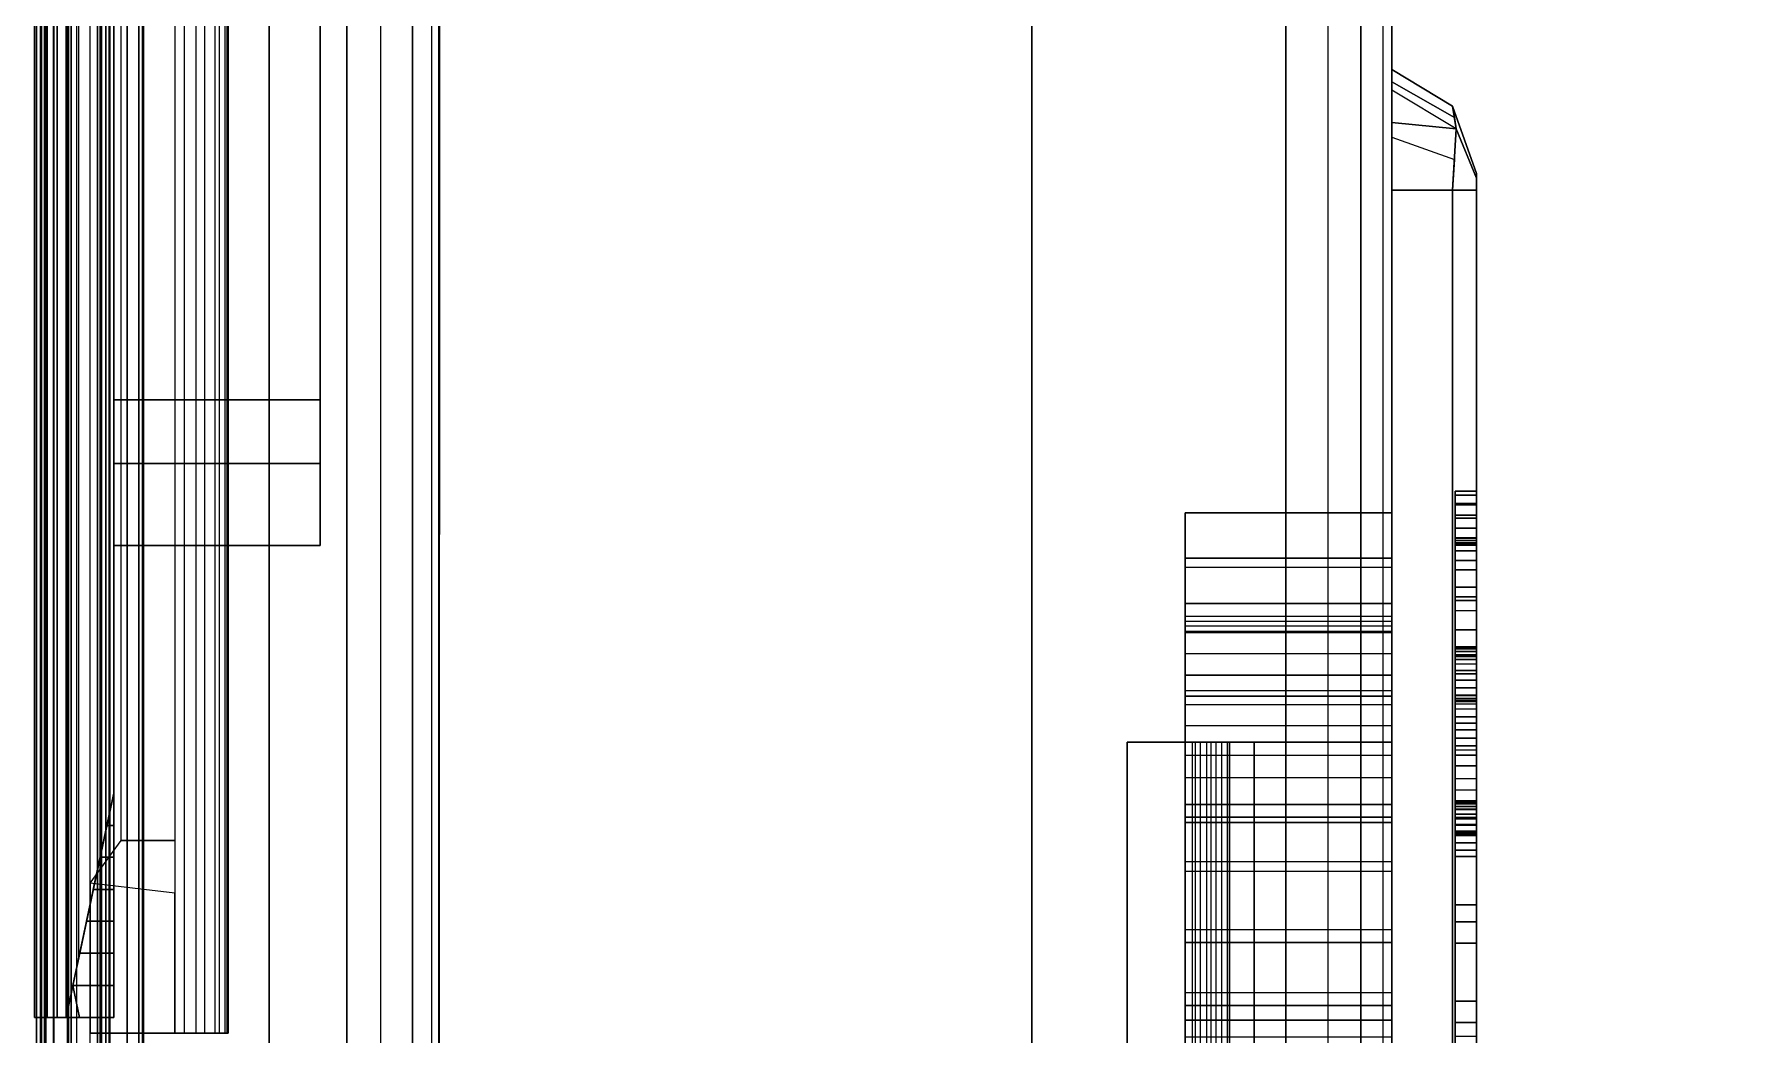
# Model space of a CAD drawing. Header units: inches. Extents: x -1 to 233, y 0 to 394.
# Drawn here: x -0.02 to 16.21, y 27.49 to 36.93 of the extents above; entities that cross this region are included whole.
import ezdxf

# ---------------------------------------------------------------- set-up
doc = ezdxf.new("R2010")
doc.units = ezdxf.units.IN
doc.header["$MEASUREMENT"] = 0
doc.layers.add('2', color=7, linetype='CONTINUOUS')

msp = doc.modelspace()

# ---------------------------------------------------------------- linework, layer by layer
at = {"layer": '2'}
for p, q in [((0, 0, 0.505), (0, 390, 0.505)), ((0, 16.2, 89.5), (0, 390, 89.5)), ((0, 16.2, 84.5), (0, 390, 84.5)), ((0, 16.2, 82.4), (0, 390, 82.4)), ((0, 0, 17.212), (0, 390, 17.212)), ((0, 0, 14.788), (0, 390, 14.788)), ((0.037, 0, 0.315), (0.037, 390, 0.315)), ((0.048, 0, 15.124), (0.048, 390, 15.124)), ((0.074, 16.2, 84.144), (0.074, 390, 84.144)), ((0.082, 16.2, 89.897), (0.082, 390, 89.897)), ((0.087, 16.2, 82.807), (0.087, 390, 82.807)), ((0.16, 0, 16.614), (0.16, 390, 16.614)), ((0.161, 0, 15.388), (0.161, 390, 15.388)), ((0.163, 0, 0.133), (0.163, 390, 0.133)), ((0.293, 16.2, 90.207), (0.293, 390, 90.207)), ((0.293, 16.2, 83.107), (0.293, 390, 83.107)), ((0.3, 16.2, 83.829), (0.3, 390, 83.829)), ((0.326, 0, 0.033), (0.326, 390, 0.033)), ((0.381, 0, 15.664), (0.381, 390, 15.664)), ((0.505, 0), (0.505, 390)), ((0.576, 16.2, 90.406), (0.576, 390, 90.406)), ((0.6, 0, 16.173), (0.6, 390, 16.173)), ((0.601, 16.2, 83.317), (0.601, 390, 83.317)), ((0.616, 16.2, 83.646), (0.616, 390, 83.646)), ((0.655, 0, 16.126), (0.655, 390, 16.126)), ((0.655, 0, 15.874), (0.655, 390, 15.874)), ((0.687, 0, 0.034), (0.687, 390, 0.034)), ((0.689, 0, 16.065), (0.689, 390, 16.065)), ((0.694, 0, 15.951), (0.694, 390, 15.951)), ((0.856, 0, 0.142), (0.856, 390, 0.142)), ((0.966, 0, 0.299), (0.966, 390, 0.299)), ((1, 16.2, 90.5), (1, 390, 90.5)), ((1, 16.2, 83.606), (1, 390, 83.606)), ((1, 16.2, 83.4), (1, 390, 83.4)), ((1.01, 0, 3.6), (1.01, 390, 3.6)), ((1.01, 0, 0.505), (1.01, 390, 0.505)), ((2.198, 0, 3.6), (2.198, 390, 3.6)), ((2.932, 0, 6.909), (2.932, 385.5, 6.909)), ((3.252, 0, 7.008), (3.252, 385.5, 7.008)), ((3.552, 0, 7.241), (3.552, 385.5, 7.241)), ((3.734, 0, 7.544), (3.734, 385.5, 7.544)), ((3.8, 0, 7.9), (3.8, 385.5, 7.9)), ((3.8, 0, 19.6), (3.8, 385.5, 19.6)), ((11.8, 0, 90.5), (11.8, 373.8, 90.5)), ((12.199, 0, 90.417), (12.199, 373.8, 90.417)), ((12.507, 0, 90.207), (12.507, 373.8, 90.207)), ((12.719, 0, 89.895), (12.719, 373.8, 89.895)), ((12.8, 0, 89.5), (12.8, 373.8, 89.5)), ((12.8, 35.46, 36.358), (12.8, 35.963, 35.075)), ((12.8, 35.963, 35.075), (12.8, 35.46, 34.958)), ((11.269, 30.25, 35.259), (10.918, 30.25, 35.259))]:
    msp.add_line(p, q, dxfattribs=at)
at = {"layer": '2', "extrusion": (-1e-16, -1, -2e-16)}
for p, q in [((12.8, 36.483, 80.321), (12.8, 36.6, 79.818)), ((12.8, 35.2, 79.818), (12.8, 36.483, 80.321))]:
    msp.add_line(p, q, dxfattribs=at)
at = {"layer": '2'}
for points in [[(0.037, 0, 0.315), (0, 0, 0.505), (0, 390, 0.505), (0.037, 390, 0.315)], [(0, 0, 0.505), (0, 0, 14.788), (0, 390, 14.788), (0, 390, 0.505)], [(0.048, 0, 15.124), (0, 0, 14.788), (0, 390, 14.788), (0.048, 390, 15.124)], [(0.16, 390, 16.614), (0, 390, 17.212), (0, 0, 17.212), (0.16, 0, 16.614)], [(0, 0, 17.212), (0, 0, 82.4), (0, 390, 82.4), (0, 390, 17.212)], [(0, 390, 82.4), (0.087, 390, 82.807), (0.087, 0, 82.807), (0, 0, 82.4)], [(0.074, 390, 84.144), (0, 390, 84.5), (0, 0, 84.5), (0.074, 0, 84.144)], [(0, 0, 84.5), (0, 0, 89.5), (0, 390, 89.5), (0, 390, 84.5)], [(0, 390, 89.5), (0.082, 390, 89.897), (0.082, 0, 89.897), (0, 0, 89.5)], [(0.163, 390, 0.133), (0.037, 390, 0.315), (0.037, 0, 0.315), (0.163, 0, 0.133)], [(0.048, 390, 15.124), (0.161, 390, 15.388), (0.161, 0, 15.388), (0.048, 0, 15.124)], [(0.3, 0, 83.829), (0.074, 0, 84.144), (0.074, 390, 84.144), (0.3, 390, 83.829)], [(0.082, 0, 89.897), (0.293, 0, 90.207), (0.293, 390, 90.207), (0.082, 390, 89.897)], [(0.087, 0, 82.807), (0.293, 0, 83.107), (0.293, 390, 83.107), (0.087, 390, 82.807)], [(0.6, 0, 16.173), (0.16, 0, 16.614), (0.16, 390, 16.614), (0.6, 390, 16.173)], [(0.161, 0, 15.388), (0.381, 0, 15.664), (0.381, 390, 15.664), (0.161, 390, 15.388)], [(0.163, 0, 0.133), (0.326, 0, 0.033), (0.326, 390, 0.033), (0.163, 390, 0.133)], [(0.293, 390, 83.107), (0.601, 390, 83.317), (0.601, 0, 83.317), (0.293, 0, 83.107)], [(0.293, 390, 90.207), (0.576, 390, 90.406), (0.576, 0, 90.406), (0.293, 0, 90.207)], [(0.616, 390, 83.646), (0.3, 390, 83.829), (0.3, 16.2, 83.829), (0.616, 16.2, 83.646)], [(0.505, 390), (0.326, 390, 0.033), (0.326, 0, 0.033), (0.505, 0)], [(0.381, 390, 15.664), (0.655, 390, 15.874), (0.655, 0, 15.874), (0.381, 0, 15.664)], [(0.687, 0, 0.034), (0.505, 0), (0.505, 390), (0.687, 390, 0.034)], [(0.576, 0, 90.406), (1, 0, 90.5), (1, 390, 90.5), (0.576, 390, 90.406)], [(0.655, 390, 16.126), (0.6, 390, 16.173), (0.6, 0, 16.173), (0.655, 0, 16.126)], [(0.601, 0, 83.317), (1, 0, 83.4), (1, 390, 83.4), (0.601, 390, 83.317)], [(1, 0, 83.606), (0.616, 0, 83.646), (0.616, 390, 83.646), (1, 390, 83.606)], [(0.655, 0, 15.874), (0.694, 0, 15.951), (0.694, 390, 15.951), (0.655, 390, 15.874)], [(0.689, 0, 16.065), (0.655, 0, 16.126), (0.655, 390, 16.126), (0.689, 390, 16.065)], [(0.856, 390, 0.142), (0.687, 390, 0.034), (0.687, 0, 0.034), (0.856, 0, 0.142)], [(0.694, 390, 15.951), (0.689, 390, 16.065), (0.689, 0, 16.065), (0.694, 0, 15.951)], [(0.856, 0, 0.142), (0.966, 0, 0.299), (0.966, 390, 0.299), (0.856, 390, 0.142)], [(0.966, 0, 0.299), (1.01, 0, 0.505), (1.01, 390, 0.505), (0.966, 390, 0.299)], [(1, 390, 83.606), (1, 390, 83.4), (1, 0, 83.4), (1, 0, 83.606)], [(1.01, 390, 3.6), (1.01, 390, 0.505), (1.01, 0, 0.505), (1.01, 0, 3.6)], [(1.01, 0, 3.6), (2.198, 0, 3.6), (2.198, 390, 3.6), (1.01, 390, 3.6)], [(2.198, 0, 3.6), (2.932, 0, 6.909), (2.932, 385.5, 6.909), (2.198, 385.5, 3.6)], [(2.932, 0, 6.909), (3.252, 0, 7.008), (3.252, 385.5, 7.008), (2.932, 385.5, 6.909)], [(3.252, 385.5, 7.008), (3.552, 385.5, 7.241), (3.552, 0, 7.241), (3.252, 0, 7.008)], [(3.552, 0, 7.241), (3.734, 0, 7.544), (3.734, 385.5, 7.544), (3.552, 385.5, 7.241)], [(3.734, 385.5, 7.544), (3.8, 385.5, 7.9), (3.8, 0, 7.9), (3.734, 0, 7.544)], [(3.8, 385.5, 19.6), (3.8, 385.5, 7.9), (3.8, 0, 7.9), (3.8, 0, 19.6)], [(3.8, 0.9, 18.8), (46.1, 0.9, 18.8), (46.1, 377.4, 18.8), (3.8, 377.4, 18.8)], [(46.9, 0.9, 19.6), (9.4, 0.9, 19.6), (9.4, 373.8, 19.6), (46.9, 377.4, 19.6)], [(1, 373.8, 90.5), (11.8, 373.8, 90.5), (11.8, 0, 90.5), (1, 0, 90.5)], [(9.4, 0, 19.6), (3.8, 0, 19.6), (3.9, 373.8, 19.6), (9.4, 373.8, 19.6)], [(12.8, 373.8, 28), (9.4, 373.8, 28), (9.4, 0, 28), (12.8, 0, 28)], [(9.4, 0, 28), (9.4, 0, 19.6), (9.4, 373.8, 19.6), (9.4, 373.8, 28)], [(11.8, 0, 90.5), (12.199, 0, 90.417), (12.199, 373.8, 90.417), (11.8, 373.8, 90.5)], [(12.199, 373.8, 90.417), (12.507, 373.8, 90.207), (12.507, 0, 90.207), (12.199, 0, 90.417)], [(12.507, 0, 90.207), (12.719, 0, 89.895), (12.719, 373.8, 89.895), (12.507, 373.8, 90.207)], [(12.719, 373.8, 89.895), (12.8, 373.8, 89.5), (12.8, 0, 89.5), (12.719, 0, 89.895)], [(12.8, 0, 89.5), (12.8, 352.528, 89.5), (12.8, 352.528, 28), (12.8, 0, 28)], [(1.81, 27.5, 2), (1.01, 27.5, 2), (1.01, 77.5, 2), (1.81, 77.5, 2)], [(1.397, 77.5, 0.008), (1.305, 77.5), (1.305, 27.5), (1.397, 27.5, 0.008)], [(1.505, 27.5, 0.041), (1.397, 27.5, 0.008), (1.397, 77.5, 0.008), (1.505, 77.5, 0.041)], [(1.59, 77.5, 0.088), (1.505, 77.5, 0.041), (1.505, 27.5, 0.041), (1.59, 27.5, 0.088)], [(1.685, 27.5, 0.173), (1.59, 27.5, 0.088), (1.59, 77.5, 0.088), (1.685, 77.5, 0.173)], [(1.729, 77.5, 0.231), (1.685, 77.5, 0.173), (1.685, 27.5, 0.173), (1.729, 27.5, 0.231)], [(1.777, 27.5, 0.326), (1.729, 27.5, 0.231), (1.729, 77.5, 0.231), (1.777, 77.5, 0.326)], [(1.8, 77.5, 0.404), (1.777, 77.5, 0.326), (1.777, 27.5, 0.326), (1.8, 27.5, 0.404)], [(1.81, 27.5, 0.505), (1.8, 27.5, 0.404), (1.8, 77.5, 0.404), (1.81, 77.5, 0.505)], [(1.81, 77.5, 2), (1.81, 77.5, 0.505), (1.81, 27.5, 0.505), (1.81, 27.5, 2)], [(0.196, 77.35, 15.741), (-0.021, 77.35, 15.193), (-0.021, 27.65, 15.193), (0.196, 27.65, 15.741)], [(-0.021, 77.35, 15.193), (-0.021, 77.35, 0.448), (-0.021, 27.65, 0.448), (-0.021, 27.65, 15.193)], [(0.099, 77.35, 0.122), (-0.021, 77.35, 0.448), (-0.021, 27.65, 0.448), (0.099, 27.65, 0.122)], [(0.099, 27.65, 0.122), (0.279, 27.65, -0.014), (0.279, 77.35, -0.014), (0.099, 77.35, 0.122)], [(0.196, 27.65, 15.741), (0.729, 27.65, 15.992), (0.729, 77.35, 15.992), (0.196, 77.35, 15.741)], [(0.279, 77.35, -0.014), (0.397, 76.798, -0.038), (0.396, 28.202, -0.049), (0.279, 27.65, -0.014)], [(0.729, 77.35, 15.992), (0.729, 77.35, 15.743), (0.729, 27.65, 15.743), (0.729, 27.65, 15.992)], [(0.729, 75.233, 15.743), (0.729, 77.35, 15.743), (0.729, 77.35, 15.992), (0.729, 27.65, 15.992)], [(0.396, 28.202, -0.049), (0.729, 29.767, -0.108), (0.729, 75.233, -0.108), (0.397, 76.798, -0.038)], [(0.8, 75.681), (1.305, 75.681), (1.305, 29.319), (0.8, 29.319)], [(0.729, 29.767, -0.108), (0.729, 75.233, -0.108), (0.729, 75.233, 15.743), (0.729, 29.767, 15.743)], [(0.729, 27.65, 15.992), (0.729, 27.65, 15.743), (0.729, 29.767, 15.743), (0.729, 75.233, 15.743)], [(0.729, 75.233, 15.743), (0.729, 75.233, -0.108), (0.729, 29.767, -0.108), (0.729, 29.767, 15.743)], [(0.729, 32.88, 10.998), (2.679, 32.88, 10.998), (2.679, 42.28, 10.998), (0.729, 42.28, 10.998)], [(0.729, 32.88, 3.798), (2.679, 32.88, 3.798), (2.679, 42.28, 3.798), (0.729, 42.28, 3.798)], [(2.679, 32.88, 10.998), (2.679, 42.28, 10.998), (2.679, 41.68, 9.238), (2.679, 33.48, 9.238)], [(2.679, 41.68, 5.559), (2.679, 42.28, 3.798), (2.679, 32.88, 3.798), (2.679, 33.48, 5.559)], [(2.679, 33.48, 9.238), (0.729, 33.48, 9.238), (0.729, 41.68, 9.238), (2.679, 41.68, 9.238)], [(2.679, 41.68, 5.559), (0.729, 41.68, 5.559), (0.729, 33.48, 5.559), (2.679, 33.48, 5.559)], [(12.8, 35.46, 36.358), (12.8, 36.6, 36.358), (12.8, 36.6, 36.098)], [(12.8, 35.46, 36.358), (12.8, 36.6, 36.098), (12.8, 36.404, 35.459)], [(12.8, 36.6, 36.358), (12.8, 36.6, 76.803), (12.8, 16.6, 76.803), (12.8, 16.6, 36.358)], [(12.8, 36.483, 80.321), (12.8, 36.483, 80.321), (12.8, 36.6, 79.818), (12.8, 35.2, 79.818)], [(12.8, 36.6, 76.803), (12.8, 36.6, 79.818), (12.8, 35.2, 79.818), (12.8, 32.43, 76.803)], [(13.375, 36.253, 36.098), (12.8, 36.6, 36.098), (12.8, 36.6, 79.818), (13.375, 36.253, 79.818)], [(13.409, 36.041, 35.517), (12.8, 36.404, 35.459), (12.8, 36.6, 36.098), (13.375, 36.253, 36.098)], [(13.392, 36.147, 80.108), (12.8, 36.483, 80.321), (12.8, 36.6, 79.818), (13.375, 36.253, 79.818)], [(12.8, 36.483, 80.321), (12.8, 36.483, 80.321), (12.8, 36.099, 80.762), (12.8, 35.2, 79.818)], [(13.409, 36.041, 80.398), (12.8, 36.099, 80.762), (12.8, 36.483, 80.321), (13.392, 36.147, 80.108)], [(12.8, 35.46, 36.358), (12.8, 36.404, 35.459), (12.8, 35.963, 35.075)], [(13.409, 36.041, 35.517), (12.8, 36.404, 35.459), (12.8, 35.963, 35.075), (13.392, 35.75, 35.411)], [(13.6, 35.573, 79.931), (13.409, 36.041, 80.398), (13.375, 36.253, 79.818), (13.6, 35.62, 79.818)], [(13.6, 35.62, 36.098), (13.375, 36.253, 36.098), (13.409, 36.041, 35.517), (13.6, 35.573, 35.984)], [(13.6, 35.62, 79.818), (13.375, 36.253, 79.818), (13.375, 36.253, 36.098), (13.6, 35.62, 36.098)], [(12.8, 36.099, 80.762), (12.8, 36.099, 80.762), (12.8, 35.46, 80.958), (12.8, 35.2, 79.818)], [(13.375, 35.46, 80.61), (12.8, 35.46, 80.958), (12.8, 36.099, 80.762), (13.409, 36.041, 80.398)], [(13.375, 35.46, 80.61), (13.6, 35.46, 79.978), (13.6, 35.573, 79.931), (13.409, 36.041, 80.398)], [(13.409, 36.041, 35.517), (13.6, 35.573, 35.984), (13.6, 35.46, 35.938), (13.375, 35.46, 35.305)], [(12.8, 35.46, 36.358), (12.8, 35.46, 34.958), (12.8, 35.963, 35.075)], [(13.392, 35.75, 35.411), (13.375, 35.46, 35.305), (12.8, 35.46, 34.958), (12.8, 35.963, 35.075)], [(13.6, 35.46, 79.978), (13.6, 35.573, 79.931), (13.6, 35.62, 79.818), (13.6, 32.503, 78.136)], [(13.6, 32.503, 78.136), (13.6, 35.62, 78.136), (13.6, 35.62, 79.818)], [(13.6, 32.503, 78.136), (13.6, 32.391, 78.096), (13.6, 35.62, 78.136)], [(13.6, 32.124, 77.256), (13.6, 32.391, 78.096), (13.6, 35.62, 78.136)], [(13.6, 32.124, 77.256), (13.6, 32.154, 77.066), (13.6, 32.122, 76.888), (13.6, 35.62, 78.136)], [(13.6, 32.122, 76.888), (13.6, 31.62, 75.456), (13.6, 35.62, 75.456), (13.6, 35.62, 78.136)], [(13.6, 35.62, 75.456), (13.6, 26.778, 75.456), (13.6, 26.237, 75.386), (13.6, 35.62, 75.386)], [(13.6, 23.059, 75.384), (13.6, 35.62, 75.386), (13.6, 17.58, 74.702)], [(13.6, 17.58, 74.702), (13.6, 35.62, 75.386), (13.6, 35.62, 36.098), (13.6, 17.58, 36.098)], [(13.6, 17.58, 36.098), (13.6, 17.627, 35.984), (13.6, 17.74, 35.938), (13.6, 35.62, 36.098)], [(13.6, 35.62, 36.098), (13.6, 35.573, 35.984), (13.6, 35.46, 35.938), (13.6, 17.74, 35.938)], [(12.8, 35.46, 34.958), (12.8, 35.46, 36.358), (12.8, 17.74, 36.358), (12.8, 17.74, 34.958)], [(12.8, 35.46, 80.958), (12.8, 35.46, 80.958), (12.8, 35.2, 80.958), (12.8, 35.2, 79.818)], [(12.8, 17.74, 80.958), (13.375, 17.74, 80.61), (13.375, 35.46, 80.61), (12.8, 35.46, 80.958)], [(12.8, 35.46, 34.958), (13.375, 35.46, 35.305), (13.375, 17.74, 35.305), (12.8, 17.74, 34.958)], [(13.375, 35.46, 80.61), (13.6, 35.46, 79.978), (13.6, 17.74, 79.978), (13.375, 17.74, 80.61)], [(13.375, 17.74, 35.305), (13.6, 17.74, 35.938), (13.6, 35.46, 35.938), (13.375, 35.46, 35.305)], [(13.6, 32.581, 78.477), (13.6, 32.581, 79.978), (13.6, 35.46, 79.978), (13.6, 32.618, 78.346)], [(13.6, 32.618, 78.346), (13.6, 32.585, 78.223), (13.6, 32.503, 78.136), (13.6, 35.46, 79.978)], [(12.8, 35.2, 80.958), (12.8, 32.43, 80.958), (12.8, 32.43, 76.803), (12.8, 35.2, 79.818)], [(2.679, 33.48, 9.238), (0.729, 33.48, 9.238), (0.729, 33.48, 5.559), (2.679, 33.48, 5.559)], [(2.679, 32.88, 10.998), (2.679, 33.48, 9.238), (2.679, 33.48, 5.559), (2.679, 32.88, 3.798)], [(2.679, 32.88, 10.998), (0.729, 32.88, 10.998), (0.729, 32.88, 8.698), (2.679, 32.88, 8.698)], [(0.729, 32.88, 8.698), (0.729, 32.105, 8.698), (2.679, 32.105, 8.698), (2.679, 32.88, 8.698)], [(2.679, 32.105, 6.098), (2.679, 32.88, 6.098), (0.729, 32.88, 6.098), (0.729, 32.105, 6.098)], [(0.729, 32.88, 6.098), (2.679, 32.88, 6.098), (2.679, 32.88, 3.798), (0.729, 32.88, 3.798)], [(2.679, 32.88, 8.698), (2.679, 32.105, 8.698), (2.679, 32.105, 6.098), (2.679, 32.88, 6.098)], [(13.4, 32.582, 78.481), (13.4, 32.618, 78.346), (13.4, 32.585, 78.223)], [(13.6, 32.618, 78.346), (13.4, 32.618, 78.346), (13.4, 32.585, 78.223), (13.6, 32.585, 78.223)], [(13.4, 32.581, 78.477), (13.4, 32.618, 78.346), (13.6, 32.618, 78.346), (13.6, 32.581, 78.477)], [(13.4, 32.493, 78.568), (13.4, 32.582, 78.481), (13.4, 32.585, 78.223), (13.4, 32.503, 78.136)], [(13.4, 32.585, 78.223), (13.6, 32.585, 78.223), (13.6, 32.503, 78.136), (13.4, 32.503, 78.136)], [(13.6, 32.491, 78.568), (13.4, 32.491, 78.568), (13.4, 32.581, 78.477), (13.6, 32.581, 78.477)], [(13.4, 32.364, 78.603), (13.4, 32.493, 78.568), (13.4, 32.503, 78.136), (13.4, 32.391, 78.096)], [(13.4, 32.503, 78.136), (13.6, 32.503, 78.136), (13.6, 32.391, 78.096), (13.4, 32.391, 78.096)], [(13.6, 32.364, 78.603), (13.4, 32.364, 78.603), (13.4, 32.491, 78.568), (13.6, 32.491, 78.568)], [(13.6, 32.491, 78.568), (13.6, 32.581, 78.477), (13.6, 32.581, 79.978), (13.6, 31.964, 79.978)], [(13.6, 32.265, 78.583), (13.6, 32.364, 78.603), (13.6, 32.491, 78.568), (13.6, 31.964, 79.978)], [(10.85, 32.413, 76.803), (12.8, 32.413, 76.803), (12.8, 32.413, 77.558), (10.85, 32.413, 77.558)], [(12.8, 32.413, 77.558), (12.8, 31.986, 77.558), (10.85, 31.986, 77.558), (10.85, 32.413, 77.558)], [(12.8, 31.901, 76.916), (12.8, 32.413, 76.803), (10.85, 32.413, 76.803), (10.85, 31.901, 76.916)], [(10.85, 31.986, 77.558), (10.85, 31.901, 76.916), (10.85, 32.413, 76.803), (10.85, 32.413, 77.558)], [(12.8, 20.77, 80.958), (12.8, 32.43, 80.958), (12.8, 32.43, 76.803), (12.8, 20.77, 76.803)], [(13.4, 32.271, 78.112), (13.4, 32.391, 78.096), (13.4, 32.364, 78.603), (13.4, 32.265, 78.583)], [(13.4, 32.391, 78.096), (13.6, 32.391, 78.096), (13.6, 32.271, 78.112), (13.4, 32.271, 78.112)], [(13.4, 32.265, 78.583), (13.4, 32.364, 78.603), (13.6, 32.364, 78.603), (13.6, 32.265, 78.583)], [(13.6, 32.175, 78.179), (13.6, 32.271, 78.112), (13.6, 32.391, 78.096), (13.6, 32.124, 77.256)], [(13.4, 32.265, 78.583), (13.4, 32.181, 78.525), (13.4, 32.175, 78.179), (13.4, 32.271, 78.112)], [(13.4, 32.271, 78.112), (13.6, 32.271, 78.112), (13.6, 32.175, 78.179), (13.4, 32.175, 78.179)], [(13.4, 32.181, 78.525), (13.6, 32.181, 78.525), (13.6, 32.265, 78.583), (13.4, 32.265, 78.583)], [(13.4, 32.181, 78.525), (13.4, 32.126, 78.437), (13.4, 32.131, 78.246), (13.4, 32.175, 78.179)], [(13.6, 32.126, 78.437), (13.4, 32.126, 78.437), (13.4, 32.181, 78.525), (13.6, 32.181, 78.525)], [(13.4, 32.175, 78.179), (13.6, 32.175, 78.179), (13.6, 32.131, 78.246), (13.4, 32.131, 78.246)], [(13.6, 32.124, 77.256), (13.4, 32.124, 77.256), (13.4, 32.154, 77.066), (13.6, 32.154, 77.066)], [(13.6, 32.154, 77.066), (13.4, 32.154, 77.066), (13.4, 32.122, 76.888), (13.6, 32.122, 76.888)], [(13.4, 32.057, 77.389), (13.4, 32.124, 77.256), (13.4, 32.154, 77.066), (13.4, 31.139, 76.731)], [(13.4, 32.154, 77.066), (13.4, 32.122, 76.888), (13.4, 31.139, 76.731)], [(13.6, 32.126, 78.437), (13.6, 32.181, 78.525), (13.6, 32.265, 78.583), (13.6, 31.964, 79.978)], [(13.6, 32.11, 78.335), (13.6, 32.131, 78.246), (13.6, 32.175, 78.179), (13.6, 32.124, 77.256)], [(0.729, 32.105, 8.698), (2.679, 32.105, 8.698), (2.679, 32.105, 6.098), (0.729, 32.105, 6.098)], [(12.8, 31.986, 77.558), (12.8, 31.558, 77.558), (10.85, 31.558, 77.558), (10.85, 31.986, 77.558)], [(10.85, 31.901, 76.916), (10.85, 31.389, 77.029), (10.85, 31.558, 77.558), (10.85, 31.986, 77.558)], [(13.4, 32.126, 78.437), (13.4, 32.11, 78.335), (13.4, 32.131, 78.246)], [(13.6, 32.131, 78.246), (13.4, 32.131, 78.246), (13.4, 32.11, 78.335), (13.6, 32.11, 78.335)], [(13.4, 32.11, 78.335), (13.6, 32.11, 78.335), (13.6, 32.126, 78.437), (13.4, 32.126, 78.437)], [(13.6, 32.057, 77.389), (13.4, 32.057, 77.389), (13.4, 32.124, 77.256), (13.6, 32.124, 77.256)], [(13.4, 31.62, 75.456), (13.6, 31.62, 75.456), (13.6, 32.122, 76.888), (13.4, 32.122, 76.888)], [(13.4, 31.139, 76.731), (13.4, 32.122, 76.888), (13.4, 31.62, 75.456), (13.4, 30.692, 75.456)], [(13.6, 31.964, 77.496), (13.4, 31.964, 77.496), (13.4, 32.057, 77.389), (13.6, 32.057, 77.389)], [(13.4, 31.876, 77.559), (13.4, 31.964, 77.496), (13.4, 32.057, 77.389), (13.4, 31.139, 76.731)], [(13.6, 32.124, 77.256), (13.6, 31.964, 79.978), (13.6, 32.126, 78.437), (13.6, 32.11, 78.335)], [(13.6, 31.964, 77.496), (13.6, 32.057, 77.389), (13.6, 32.124, 77.256), (13.6, 31.964, 79.978)], [(10.85, 31.389, 77.029), (10.85, 31.901, 76.916), (12.8, 31.901, 76.916), (12.8, 31.389, 77.029)], [(13.6, 31.964, 77.496), (13.6, 31.876, 77.559), (13.4, 31.876, 77.559), (13.4, 31.964, 77.496)], [(13.6, 31.711, 77.624), (13.4, 31.711, 77.624), (13.4, 31.876, 77.559), (13.6, 31.876, 77.559)], [(13.4, 31.585, 77.644), (13.4, 31.711, 77.624), (13.4, 31.876, 77.559), (13.4, 31.139, 76.731)], [(13.6, 31.711, 77.624), (13.6, 31.876, 77.559), (13.6, 31.964, 77.496), (13.6, 30.286, 79.978)], [(13.6, 30.286, 79.978), (13.6, 31.964, 77.496), (13.6, 31.964, 79.978)], [(13.6, 31.585, 77.644), (13.4, 31.585, 77.644), (13.4, 31.711, 77.624), (13.6, 31.711, 77.624)], [(13.6, 31.488, 77.649), (13.6, 31.585, 77.644), (13.6, 31.711, 77.624), (13.6, 30.286, 79.978)], [(12.8, 31.558, 77.558), (12.8, 31.434, 77.587), (10.85, 31.434, 77.587), (10.85, 31.558, 77.558)], [(10.85, 31.389, 77.029), (10.85, 31.086, 77.158), (10.85, 31.434, 77.587), (10.85, 31.558, 77.558)], [(13.4, 30.692, 75.456), (13.6, 30.692, 75.456), (13.6, 31.62, 75.456), (13.4, 31.62, 75.456)], [(13.6, 31.488, 77.649), (13.4, 31.488, 77.649), (13.4, 31.585, 77.644), (13.6, 31.585, 77.644)], [(13.4, 31.151, 76.783), (13.4, 31.139, 76.731), (13.4, 31.585, 77.644), (13.4, 31.488, 77.649)], [(13.4, 31.31, 77.631), (13.6, 31.31, 77.631), (13.6, 31.488, 77.649), (13.4, 31.488, 77.649)], [(13.4, 31.057, 77.548), (13.4, 31.31, 77.631), (13.4, 31.488, 77.649), (13.4, 31.13, 76.89)], [(13.4, 31.13, 76.89), (13.4, 31.147, 76.841), (13.4, 31.151, 76.783), (13.4, 31.488, 77.649)], [(13.6, 31.057, 77.548), (13.6, 31.31, 77.631), (13.6, 31.488, 77.649), (13.6, 30.286, 79.978)], [(10.85, 31.434, 77.587), (10.85, 31.346, 77.658), (12.8, 31.346, 77.658), (12.8, 31.434, 77.587)], [(10.85, 31.086, 77.158), (10.85, 30.882, 77.344), (10.85, 31.346, 77.658), (10.85, 31.434, 77.587)], [(12.8, 31.086, 77.158), (12.8, 31.389, 77.029), (10.85, 31.389, 77.029), (10.85, 31.086, 77.158)], [(12.8, 31.346, 77.658), (12.8, 31.293, 77.758), (10.85, 31.293, 77.758), (10.85, 31.346, 77.658)], [(10.85, 30.882, 77.344), (10.85, 30.733, 77.612), (10.85, 31.293, 77.758), (10.85, 31.346, 77.658)], [(10.85, 31.293, 77.758), (10.85, 31.283, 77.833), (12.8, 31.283, 77.833), (12.8, 31.293, 77.758)], [(10.85, 30.683, 77.904), (10.85, 30.733, 77.612), (10.85, 31.293, 77.758), (10.85, 31.283, 77.833)], [(10.85, 31.283, 78.795), (10.85, 31.283, 79.758), (12.8, 31.283, 79.758), (12.8, 31.283, 78.795)], [(10.85, 31.283, 77.833), (10.85, 31.283, 78.795), (12.8, 31.283, 78.795), (12.8, 31.283, 77.833)], [(10.85, 31.283, 79.758), (10.85, 29.661, 79.758), (12.8, 29.661, 79.758), (12.8, 31.283, 79.758)], [(10.85, 31.283, 78.795), (10.85, 30.683, 78.118), (10.85, 30.683, 77.904), (10.85, 31.283, 77.833)], [(10.85, 31.283, 79.758), (10.85, 30.683, 78.328), (10.85, 30.683, 78.118), (10.85, 31.283, 78.795)], [(10.85, 30.602, 78.586), (10.85, 31.132, 79.758), (10.85, 31.283, 79.758), (10.85, 30.683, 78.328)], [(13.4, 31.057, 77.548), (13.6, 31.057, 77.548), (13.6, 31.31, 77.631), (13.4, 31.31, 77.631)], [(10.85, 30.602, 78.586), (10.85, 30.406, 78.743), (10.85, 30.958, 79.758), (10.85, 31.132, 79.758)], [(10.85, 30.882, 77.344), (10.85, 31.086, 77.158), (12.8, 31.086, 77.158), (12.8, 30.882, 77.344)], [(13.6, 31.147, 76.841), (13.4, 31.147, 76.841), (13.4, 31.151, 76.783), (13.6, 31.151, 76.783)], [(13.6, 31.151, 76.783), (13.6, 31.139, 76.731), (13.4, 31.139, 76.731), (13.4, 31.151, 76.783)], [(13.6, 31.13, 76.89), (13.4, 31.13, 76.89), (13.4, 31.147, 76.841), (13.6, 31.147, 76.841)], [(13.6, 31.139, 76.731), (13.4, 31.139, 76.731), (13.4, 30.692, 75.456), (13.6, 30.692, 75.456)], [(13.6, 31.105, 76.926), (13.4, 31.105, 76.926), (13.4, 31.13, 76.89), (13.6, 31.13, 76.89)], [(13.4, 31.075, 76.952), (13.4, 31.105, 76.926), (13.4, 31.13, 76.89), (13.4, 31.057, 77.548)], [(13.6, 31.075, 76.952), (13.4, 31.075, 76.952), (13.4, 31.105, 76.926), (13.6, 31.105, 76.926)], [(13.6, 31.03, 76.971), (13.4, 31.03, 76.971), (13.4, 31.075, 76.952), (13.6, 31.075, 76.952)], [(13.4, 30.984, 76.981), (13.4, 31.03, 76.971), (13.4, 31.075, 76.952), (13.4, 31.057, 77.548)], [(13.4, 30.895, 77.472), (13.6, 30.895, 77.472), (13.6, 31.057, 77.548), (13.4, 31.057, 77.548)], [(13.4, 30.895, 77.472), (13.4, 31.057, 77.548), (13.4, 30.984, 76.981), (13.4, 30.926, 76.981)], [(13.6, 30.984, 76.981), (13.4, 30.984, 76.981), (13.4, 31.03, 76.971), (13.6, 31.03, 76.971)], [(13.6, 30.632, 76.757), (13.6, 31.139, 76.731), (13.6, 31.151, 76.783), (13.6, 30.693, 76.849)], [(13.6, 30.693, 76.849), (13.6, 30.761, 76.912), (13.6, 31.147, 76.841), (13.6, 31.151, 76.783)], [(13.6, 31.147, 76.841), (13.6, 31.13, 76.89), (13.6, 30.833, 76.953), (13.6, 30.761, 76.912)], [(13.6, 30.632, 76.757), (13.6, 31.139, 76.731), (13.6, 30.692, 75.456), (13.6, 30.176, 75.456)], [(13.6, 31.13, 76.89), (13.6, 31.105, 76.926), (13.6, 30.926, 76.981), (13.6, 30.833, 76.953)], [(13.6, 31.105, 76.926), (13.6, 31.075, 76.952), (13.6, 30.984, 76.981), (13.6, 30.926, 76.981)], [(13.6, 31.075, 76.952), (13.6, 31.03, 76.971), (13.6, 30.984, 76.981)], [(13.6, 30.688, 77.35), (13.6, 30.895, 77.472), (13.6, 31.057, 77.548), (13.6, 30.286, 79.978)], [(10.85, 30.406, 78.743), (10.85, 30.958, 79.758), (10.85, 30.732, 79.758), (10.85, 30.122, 78.764)], [(10.85, 30.733, 77.612), (10.85, 30.882, 77.344), (12.8, 30.882, 77.344), (12.8, 30.733, 77.612)], [(13.4, 30.926, 76.981), (13.6, 30.926, 76.981), (13.6, 30.984, 76.981), (13.4, 30.984, 76.981)], [(13.4, 30.833, 76.953), (13.6, 30.833, 76.953), (13.6, 30.926, 76.981), (13.4, 30.926, 76.981)], [(13.4, 30.761, 76.912), (13.4, 30.833, 76.953), (13.4, 30.926, 76.981), (13.4, 30.895, 77.472)], [(13.4, 30.688, 77.35), (13.6, 30.688, 77.35), (13.6, 30.895, 77.472), (13.4, 30.895, 77.472)], [(13.4, 30.688, 77.35), (13.4, 30.895, 77.472), (13.4, 30.761, 76.912), (13.4, 30.693, 76.849)], [(12.8, 30.683, 77.904), (12.8, 30.733, 77.612), (10.85, 30.733, 77.612), (10.85, 30.683, 77.904)], [(10.85, 30.122, 78.764), (10.85, 30.732, 79.758), (10.85, 30.472, 79.758), (10.85, 29.916, 78.647)], [(12.8, 30.683, 78.328), (12.8, 30.683, 78.118), (10.85, 30.683, 78.118), (10.85, 30.683, 78.328)], [(10.85, 30.602, 78.586), (10.85, 30.683, 78.328), (12.8, 30.683, 78.328), (12.8, 30.602, 78.586)], [(10.85, 30.683, 78.118), (10.85, 30.683, 77.904), (12.8, 30.683, 77.904), (12.8, 30.683, 78.118)], [(13.4, 30.761, 76.912), (13.6, 30.761, 76.912), (13.6, 30.833, 76.953), (13.4, 30.833, 76.953)], [(13.4, 30.693, 76.849), (13.6, 30.693, 76.849), (13.6, 30.761, 76.912), (13.4, 30.761, 76.912)], [(13.4, 30.632, 76.757), (13.6, 30.632, 76.757), (13.6, 30.693, 76.849), (13.4, 30.693, 76.849)], [(13.4, 30.176, 75.456), (13.4, 30.632, 76.757), (13.4, 30.693, 76.849), (13.4, 30.688, 77.35)], [(13.6, 30.664, 77.346), (13.6, 30.688, 77.35), (13.4, 30.688, 77.35), (13.4, 30.664, 77.346)], [(13.4, 30.645, 77.361), (13.4, 30.664, 77.346), (13.4, 30.688, 77.35), (13.4, 30.176, 75.456)], [(13.6, 30.645, 77.361), (13.6, 30.664, 77.346), (13.6, 30.688, 77.35), (13.6, 30.286, 79.978)], [(12.8, 30.406, 78.743), (12.8, 30.602, 78.586), (10.85, 30.602, 78.586), (10.85, 30.406, 78.743)], [(13.4, 30.645, 77.361), (13.4, 30.664, 77.346), (13.6, 30.664, 77.346), (13.6, 30.645, 77.361)], [(13.4, 30.645, 77.361), (13.4, 30.176, 75.456), (13.4, 30.645, 77.361), (13.4, 30.664, 77.346)], [(13.4, 30.607, 77.424), (13.4, 30.645, 77.361), (13.6, 30.645, 77.361), (13.6, 30.607, 77.424)], [(13.4, 30.562, 77.483), (13.4, 30.607, 77.424), (13.4, 30.645, 77.361), (13.4, 30.176, 75.456)], [(13.6, 30.632, 76.757), (13.4, 30.632, 76.757), (13.4, 30.176, 75.456), (13.6, 30.176, 75.456)], [(13.4, 30.562, 77.483), (13.6, 30.562, 77.483), (13.6, 30.607, 77.424), (13.4, 30.607, 77.424)], [(13.6, 30.488, 77.552), (13.4, 30.488, 77.552), (13.4, 30.562, 77.483), (13.6, 30.562, 77.483)], [(13.4, 30.427, 77.593), (13.4, 30.488, 77.552), (13.4, 30.562, 77.483), (13.4, 30.176, 75.456)], [(13.6, 30.562, 77.483), (13.6, 30.607, 77.424), (13.6, 30.645, 77.361), (13.6, 30.286, 79.978)], [(13.6, 30.427, 77.593), (13.6, 30.488, 77.552), (13.6, 30.562, 77.483), (13.6, 30.286, 79.978)], [(10.85, 29.916, 78.647), (10.85, 29.661, 79.758), (10.85, 30.472, 79.758), (10.85, 29.916, 78.647)], [(10.85, 30.122, 78.764), (10.85, 30.406, 78.743), (12.8, 30.406, 78.743), (12.8, 30.122, 78.764)], [(13.6, 30.488, 77.552), (13.6, 30.427, 77.593), (13.4, 30.427, 77.593), (13.4, 30.488, 77.552)], [(13.6, 30.365, 77.624), (13.4, 30.365, 77.624), (13.4, 30.427, 77.593), (13.6, 30.427, 77.593)], [(13.4, 30.286, 77.652), (13.4, 30.365, 77.624), (13.4, 30.427, 77.593), (13.4, 30.176, 75.456)], [(13.6, 30.286, 77.652), (13.4, 30.286, 77.652), (13.4, 30.365, 77.624), (13.6, 30.365, 77.624)], [(13.6, 30.286, 77.652), (13.6, 30.365, 77.624), (13.6, 30.427, 77.593), (13.6, 30.286, 79.978)], [(10.918, 30.25, 35.259), (10.3, 30.25, 35.995), (11.5, 30.25, 35.995), (11.5, 30.25, 35.658)], [(11.5, 30.25, 35.995), (11.5, 30.25, 36.358), (10.3, 30.25, 36.358), (10.3, 30.25, 35.995)], [(10.3, 30.25, 37.358), (10.3, 30.25, 36.358), (12.8, 30.25, 36.358), (12.8, 30.25, 37.358)], [(12.8, 22.95, 37.358), (12.8, 30.25, 37.358), (10.3, 30.25, 37.358), (10.3, 22.95, 37.358)], [(10.3, 30.25, 37.358), (10.3, 30.25, 35.995), (10.3, 22.95, 35.995), (10.3, 22.95, 37.358)], [(10.3, 22.95, 35.995), (10.918, 22.95, 35.259), (10.918, 30.25, 35.259), (10.3, 30.25, 35.995)], [(10.918, 30.25, 35.259), (10.943, 30.25, 35.229), (10.975, 30.25, 35.259)], [(11.5, 30.25, 35.658), (11.269, 30.25, 35.259), (10.918, 30.25, 35.259)], [(10.918, 30.25, 35.259), (10.943, 30.25, 35.229), (10.943, 22.95, 35.229), (10.918, 22.95, 35.259)], [(10.975, 30.25, 35.259), (10.943, 30.25, 35.229), (10.994, 30.25, 35.186), (11.012, 30.25, 35.259)], [(10.943, 22.95, 35.229), (10.994, 22.95, 35.186), (10.994, 30.25, 35.186), (10.943, 30.25, 35.229)], [(11.059, 30.25, 35.259), (11.012, 30.25, 35.259), (10.994, 30.25, 35.186), (11.05, 30.25, 35.163)], [(10.994, 30.25, 35.186), (11.05, 30.25, 35.163), (11.05, 22.95, 35.163), (10.994, 22.95, 35.186)], [(11.094, 30.25, 35.259), (11.094, 30.25, 35.158), (11.05, 30.25, 35.163), (11.059, 30.25, 35.259)], [(11.05, 22.95, 35.163), (11.094, 22.95, 35.158), (11.094, 30.25, 35.158), (11.05, 30.25, 35.163)], [(11.128, 30.25, 35.259), (11.138, 30.25, 35.163), (11.094, 30.25, 35.158), (11.094, 30.25, 35.259)], [(11.094, 30.25, 35.158), (11.138, 30.25, 35.163), (11.138, 22.95, 35.163), (11.094, 22.95, 35.158)], [(11.138, 30.25, 35.163), (11.194, 30.25, 35.186), (11.175, 30.25, 35.259), (11.128, 30.25, 35.259)], [(11.138, 22.95, 35.163), (11.194, 22.95, 35.186), (11.194, 30.25, 35.186), (11.138, 30.25, 35.163)], [(11.175, 30.25, 35.259), (11.194, 30.25, 35.186), (11.245, 30.25, 35.229), (11.213, 30.25, 35.259)], [(11.194, 30.25, 35.186), (11.245, 30.25, 35.229), (11.245, 22.95, 35.229), (11.194, 22.95, 35.186)], [(11.213, 30.25, 35.259), (11.213, 30.25, 35.259), (11.245, 30.25, 35.229), (11.269, 30.25, 35.259)], [(11.245, 22.95, 35.229), (11.269, 22.95, 35.259), (11.269, 30.25, 35.259), (11.245, 30.25, 35.229)], [(11.269, 22.95, 35.259), (11.5, 22.95, 35.658), (11.5, 30.25, 35.658), (11.269, 30.25, 35.259)], [(11.5, 30.25, 36.358), (11.5, 30.25, 35.658), (11.5, 22.95, 35.658), (11.5, 22.95, 36.358)], [(11.5, 30.25, 36.358), (12.8, 30.25, 36.358), (12.8, 22.95, 36.358), (11.5, 22.95, 36.358)], [(13.6, 30.214, 77.666), (13.4, 30.214, 77.666), (13.4, 30.286, 77.652), (13.6, 30.286, 77.652)], [(13.4, 30.126, 77.67), (13.4, 30.214, 77.666), (13.4, 30.286, 77.652), (13.4, 30.176, 75.456)], [(13.6, 30.126, 77.67), (13.4, 30.126, 77.67), (13.4, 30.214, 77.666), (13.6, 30.214, 77.666)], [(13.6, 30.126, 77.67), (13.6, 30.214, 77.666), (13.6, 30.286, 77.652), (13.6, 29.391, 79.978)], [(13.6, 30.286, 77.652), (13.6, 30.286, 79.978), (13.6, 29.391, 79.978)], [(12.8, 29.916, 78.647), (12.8, 30.122, 78.764), (10.85, 30.122, 78.764), (10.85, 29.916, 78.647)], [(13.6, 29.229, 75.456), (13.4, 29.229, 75.456), (13.4, 30.176, 75.456), (13.6, 30.176, 75.456)], [(13.4, 30.126, 77.67), (13.4, 29.676, 76.731), (13.4, 29.229, 75.456), (13.4, 30.176, 75.456)], [(13.6, 30.026, 77.666), (13.4, 30.026, 77.666), (13.4, 30.126, 77.67), (13.6, 30.126, 77.67)], [(13.4, 30.026, 77.666), (13.4, 30.126, 77.67), (13.4, 29.676, 76.731), (13.4, 29.688, 76.783)], [(13.6, 29.901, 77.648), (13.6, 30.026, 77.666), (13.6, 30.126, 77.67), (13.6, 29.391, 79.978)], [(10.85, 29.542, 78.359), (10.85, 29.916, 78.647), (12.8, 29.916, 78.647), (12.8, 29.542, 78.359)], [(10.85, 29.916, 78.647), (10.85, 29.542, 78.359), (10.85, 29.489, 79.211), (10.85, 29.661, 79.758)], [(13.6, 29.901, 77.648), (13.4, 29.901, 77.648), (13.4, 30.026, 77.666), (13.6, 30.026, 77.666)], [(13.4, 29.901, 77.648), (13.4, 30.026, 77.666), (13.4, 29.688, 76.783), (13.4, 29.685, 76.841)], [(13.4, 29.798, 77.621), (13.6, 29.798, 77.621), (13.6, 29.901, 77.648), (13.4, 29.901, 77.648)], [(13.4, 29.798, 77.621), (13.4, 29.901, 77.648), (13.4, 29.685, 76.841), (13.4, 29.667, 76.89)], [(13.6, 29.391, 77.586), (13.6, 29.695, 77.583), (13.6, 29.798, 77.621), (13.6, 29.901, 77.648)], [(13.6, 29.901, 77.648), (13.6, 29.391, 77.586), (13.6, 29.391, 79.978)], [(0.729, 29.767, 15.058), (0.729, 29.767, 15.058), (0.343, 27.952, 15.432), (0.279, 27.65, 15.162)], [(0.729, 29.767, -0.108), (0.396, 28.202, -0.049), (0.279, 27.65, 15.162), (0.729, 29.767, 15.058)], [(0.729, 29.767, 15.058), (0.408, 28.256, 15.533), (0.343, 27.952, 15.432), (0.729, 29.767, 15.058)], [(0.729, 29.767, 15.058), (0.729, 29.767, 15.058), (0.472, 28.557, 15.603), (0.408, 28.256, 15.533)], [(0.729, 29.767, 15.058), (0.729, 29.767, 15.058), (0.536, 28.859, 15.654), (0.472, 28.557, 15.603)], [(0.601, 29.163, 15.693), (0.601, 29.163, 15.693), (0.536, 28.859, 15.654), (0.729, 29.767, 15.058)], [(0.664, 29.463, 15.721), (0.664, 29.463, 15.721), (0.729, 29.767, 15.058), (0.601, 29.163, 15.693)], [(0.729, 29.767, 15.058), (0.729, 29.767, 15.058), (0.729, 29.767, 15.743), (0.664, 29.463, 15.721)], [(0.729, 29.767, 15.743), (0.729, 29.767, 15.743), (0.664, 29.463, 15.721), (0.729, 29.463, 15.743)], [(13.6, 29.695, 77.583), (13.4, 29.695, 77.583), (13.4, 29.798, 77.621), (13.6, 29.798, 77.621)], [(13.4, 29.695, 77.583), (13.4, 29.798, 77.621), (13.4, 29.667, 76.89), (13.4, 29.642, 76.926)], [(12.8, 29.489, 79.211), (12.8, 29.661, 79.758), (10.85, 29.661, 79.758), (10.85, 29.489, 79.211)], [(10.85, 29.026, 78.15), (10.85, 29.542, 78.359), (12.8, 29.542, 78.359), (12.8, 29.026, 78.15)], [(10.85, 29.542, 78.359), (10.85, 29.026, 78.15), (10.85, 29.122, 78.857), (10.85, 29.489, 79.211)], [(13.6, 29.617, 77.548), (13.4, 29.617, 77.548), (13.4, 29.695, 77.583), (13.6, 29.695, 77.583)], [(13.4, 29.617, 77.548), (13.4, 29.695, 77.583), (13.4, 29.642, 76.926), (13.4, 29.613, 76.952)], [(13.6, 29.685, 76.841), (13.4, 29.685, 76.841), (13.4, 29.688, 76.783), (13.6, 29.688, 76.783)], [(13.6, 29.688, 76.783), (13.6, 29.676, 76.731), (13.4, 29.676, 76.731), (13.4, 29.688, 76.783)], [(13.6, 29.667, 76.89), (13.4, 29.667, 76.89), (13.4, 29.685, 76.841), (13.6, 29.685, 76.841)], [(13.6, 29.676, 76.731), (13.4, 29.676, 76.731), (13.4, 29.229, 75.456), (13.6, 29.229, 75.456)], [(13.6, 29.642, 76.926), (13.4, 29.642, 76.926), (13.4, 29.667, 76.89), (13.6, 29.667, 76.89)], [(13.6, 29.613, 76.952), (13.4, 29.613, 76.952), (13.4, 29.642, 76.926), (13.6, 29.642, 76.926)], [(13.6, 29.538, 77.508), (13.4, 29.538, 77.508), (13.4, 29.617, 77.548), (13.6, 29.617, 77.548)], [(13.4, 29.568, 76.971), (13.4, 29.613, 76.952), (13.4, 29.617, 77.548), (13.4, 29.538, 77.508)], [(13.6, 29.568, 76.971), (13.4, 29.568, 76.971), (13.4, 29.613, 76.952), (13.6, 29.613, 76.952)], [(13.6, 29.522, 76.981), (13.4, 29.522, 76.981), (13.4, 29.568, 76.971), (13.6, 29.568, 76.971)], [(13.4, 29.522, 76.981), (13.4, 29.568, 76.971), (13.4, 29.538, 77.508), (13.4, 29.472, 77.471)], [(13.6, 29.391, 77.586), (13.6, 29.538, 77.508), (13.6, 29.617, 77.548), (13.6, 29.695, 77.583)], [(13.6, 29.17, 76.757), (13.6, 29.676, 76.731), (13.6, 29.688, 76.783), (13.6, 29.23, 76.849)], [(13.6, 29.23, 76.849), (13.6, 29.299, 76.912), (13.6, 29.685, 76.841), (13.6, 29.688, 76.783)], [(13.6, 29.685, 76.841), (13.6, 29.667, 76.89), (13.6, 29.371, 76.953), (13.6, 29.299, 76.912)], [(13.6, 29.17, 76.757), (13.6, 29.676, 76.731), (13.6, 29.229, 75.456), (13.6, 28.713, 75.456)], [(13.6, 29.667, 76.89), (13.6, 29.642, 76.926), (13.6, 29.464, 76.981), (13.6, 29.371, 76.953)], [(13.6, 29.642, 76.926), (13.6, 29.613, 76.952), (13.6, 29.522, 76.981), (13.6, 29.464, 76.981)], [(13.6, 29.613, 76.952), (13.6, 29.568, 76.971), (13.6, 29.522, 76.981)], [(0.601, 29.163, 15.693), (0.729, 29.163, 15.743), (0.729, 29.463, 15.743), (0.664, 29.463, 15.721)], [(12.8, 29.122, 78.857), (12.8, 29.489, 79.211), (10.85, 29.489, 79.211), (10.85, 29.122, 78.857)], [(13.6, 29.472, 77.471), (13.4, 29.472, 77.471), (13.4, 29.538, 77.508), (13.6, 29.538, 77.508)], [(13.4, 29.464, 76.981), (13.6, 29.464, 76.981), (13.6, 29.522, 76.981), (13.4, 29.522, 76.981)], [(13.4, 29.464, 76.981), (13.4, 29.522, 76.981), (13.4, 29.472, 77.471), (13.4, 29.409, 77.432)], [(13.6, 29.409, 77.432), (13.4, 29.409, 77.432), (13.4, 29.472, 77.471), (13.6, 29.472, 77.471)], [(13.4, 29.371, 76.953), (13.6, 29.371, 76.953), (13.6, 29.464, 76.981), (13.4, 29.464, 76.981)], [(13.4, 29.371, 76.953), (13.4, 29.464, 76.981), (13.4, 29.409, 77.432), (13.4, 29.397, 77.427)], [(13.6, 29.397, 77.427), (13.6, 29.409, 77.432), (13.4, 29.409, 77.432), (13.4, 29.397, 77.427)], [(13.4, 29.378, 77.431), (13.6, 29.378, 77.431), (13.6, 29.397, 77.427), (13.4, 29.397, 77.427)], [(13.4, 29.299, 76.912), (13.4, 29.371, 76.953), (13.4, 29.397, 77.427), (13.4, 29.378, 77.431)], [(13.4, 28.551, 77.586), (13.4, 29.391, 77.586), (13.6, 29.391, 77.586), (13.6, 28.551, 77.586)], [(13.6, 29.391, 77.586), (13.6, 29.364, 77.463), (13.4, 29.364, 77.463), (13.4, 29.391, 77.586)], [(13.4, 28.551, 77.586), (13.4, 29.391, 77.586), (13.4, 29.364, 77.463), (13.4, 29.17, 76.757)], [(13.4, 29.367, 77.442), (13.6, 29.367, 77.442), (13.6, 29.378, 77.431), (13.4, 29.378, 77.431)], [(13.4, 29.367, 77.442), (13.4, 29.378, 77.431), (13.4, 29.299, 76.912), (13.4, 29.23, 76.849)], [(13.6, 29.391, 77.586), (13.6, 29.409, 77.432), (13.6, 29.472, 77.471), (13.6, 29.538, 77.508)], [(13.6, 29.378, 77.431), (13.6, 29.397, 77.427), (13.6, 29.409, 77.432), (13.6, 29.391, 77.586)], [(13.6, 29.391, 77.586), (13.6, 26.025, 77.586), (13.6, 26.119, 78.456), (13.6, 26.119, 79.978)], [(13.6, 26.119, 79.978), (13.6, 29.391, 77.586), (13.6, 29.391, 79.978)], [(13.6, 29.391, 77.586), (13.6, 29.364, 77.463), (13.6, 29.367, 77.442), (13.6, 29.378, 77.431)], [(0.8, 29.319), (1.305, 29.319), (1.305, 28.822), (0.505, 28.916)], [(13.4, 29.299, 76.912), (13.6, 29.299, 76.912), (13.6, 29.371, 76.953), (13.4, 29.371, 76.953)], [(13.6, 29.364, 77.463), (13.4, 29.364, 77.463), (13.4, 29.367, 77.442), (13.6, 29.367, 77.442)], [(13.4, 29.364, 77.463), (13.4, 29.367, 77.442), (13.4, 29.23, 76.849), (13.4, 29.17, 76.757)], [(13.4, 29.23, 76.849), (13.6, 29.23, 76.849), (13.6, 29.299, 76.912), (13.4, 29.299, 76.912)], [(13.4, 29.17, 76.757), (13.6, 29.17, 76.757), (13.6, 29.23, 76.849), (13.4, 29.23, 76.849)], [(0.536, 28.859, 15.654), (0.729, 28.859, 15.743), (0.729, 29.163, 15.743), (0.601, 29.163, 15.693)], [(10.85, 28.476, 78.706), (10.85, 29.122, 78.857), (12.8, 29.122, 78.857), (12.8, 28.476, 78.706)], [(10.85, 29.026, 78.15), (10.85, 28.357, 78.11), (10.85, 28.476, 78.706), (10.85, 29.122, 78.857)], [(13.6, 29.17, 76.757), (13.4, 29.17, 76.757), (13.4, 28.713, 75.456), (13.6, 28.713, 75.456)], [(13.4, 27.804, 75.456), (13.4, 28.713, 75.456), (13.4, 29.17, 76.757), (13.4, 28.551, 77.586)], [(0.505, 28.916), (0.505, 27.5), (1.305, 27.5), (1.305, 28.822)], [(12.8, 28.357, 78.11), (12.8, 29.026, 78.15), (10.85, 29.026, 78.15), (10.85, 28.357, 78.11)], [(0.729, 28.859, 15.743), (0.536, 28.859, 15.654), (0.472, 28.557, 15.603), (0.729, 28.557, 15.743)], [(13.6, 28.713, 75.456), (13.4, 28.713, 75.456), (13.4, 27.804, 75.456), (13.6, 27.804, 75.456)], [(0.729, 28.557, 15.743), (0.472, 28.557, 15.603), (0.408, 28.256, 15.533), (0.729, 28.256, 15.743)], [(12.8, 27.886, 78.935), (12.8, 28.476, 78.706), (10.85, 28.476, 78.706), (10.85, 27.886, 78.935)], [(10.85, 27.886, 78.935), (10.85, 27.763, 78.281), (10.85, 28.357, 78.11), (10.85, 28.476, 78.706)], [(13.6, 27.804, 75.456), (13.4, 27.804, 75.456), (13.4, 28.551, 77.586), (13.6, 28.551, 77.586)], [(13.6, 27.603, 75.456), (13.6, 27.804, 75.456), (13.6, 28.551, 77.586), (13.6, 28.35, 77.586)], [(0.729, 27.952, 15.743), (0.729, 28.256, 15.743), (0.408, 28.256, 15.533), (0.343, 27.952, 15.432)], [(12.8, 27.763, 78.281), (12.8, 28.357, 78.11), (10.85, 28.357, 78.11), (10.85, 27.763, 78.281)], [(13.6, 27.603, 75.456), (13.4, 27.603, 75.456), (13.4, 28.35, 77.586), (13.6, 28.35, 77.586)], [(13.6, 28.35, 77.586), (13.4, 28.35, 77.586), (13.4, 27.474, 77.586), (13.6, 27.474, 77.586)], [(13.4, 26.778, 75.456), (13.4, 27.603, 75.456), (13.4, 28.35, 77.586), (13.4, 27.474, 77.586)], [(0.279, 27.65, 15.162), (0.396, 28.202, -0.049), (0.279, 27.65, -0.014)], [(0.279, 27.65, 15.162), (0.279, 27.65, 15.162), (0.405, 27.65, 15.529), (0.343, 27.952, 15.432)], [(0.405, 27.65, 15.529), (0.729, 27.65, 15.743), (0.729, 27.952, 15.743), (0.343, 27.952, 15.432)], [(10.85, 27.624, 79.227), (10.85, 27.886, 78.935), (12.8, 27.886, 78.935), (12.8, 27.624, 79.227)], [(10.85, 27.277, 78.613), (10.85, 27.763, 78.281), (10.85, 27.886, 78.935), (10.85, 27.624, 79.227)], [(12.8, 27.277, 78.613), (12.8, 27.763, 78.281), (10.85, 27.763, 78.281), (10.85, 27.277, 78.613)], [(0.279, 27.65, 15.162), (-0.021, 27.65, 15.193), (0.196, 27.65, 15.741), (0.405, 27.65, 15.529)], [(0.279, 27.65, 0.448), (-0.021, 27.65, 0.448), (-0.021, 27.65, 15.193), (0.279, 27.65, 15.162)], [(0.279, 27.65, 0.122), (0.099, 27.65, 0.122), (-0.021, 27.65, 0.448), (0.279, 27.65, 0.448)], [(0.279, 27.65, -0.014), (0.279, 27.65, -0.014), (0.279, 27.65, 0.122), (0.099, 27.65, 0.122)], [(0.405, 27.65, 15.529), (0.196, 27.65, 15.741), (0.729, 27.65, 15.992), (0.729, 27.65, 15.743)], [(10.85, 27.463, 79.858), (10.85, 27.624, 79.227), (12.8, 27.624, 79.227), (12.8, 27.463, 79.858)], [(10.85, 27.624, 79.227), (10.85, 27.277, 78.613), (10.85, 26.965, 78.994), (10.85, 27.463, 79.858)], [(13.6, 26.778, 75.456), (13.4, 26.778, 75.456), (13.4, 27.603, 75.456), (13.6, 27.603, 75.456)], [(0.505, 27.5), (1.305, 27.5), (0.671, 27.5, 0.028), (0.596, 27.5, 0.008)], [(0.671, 27.5, 0.028), (0.774, 27.5, 0.078), (0.866, 27.5, 0.152), (1.305, 27.5)], [(0.866, 27.5, 0.152), (0.928, 27.5, 0.23), (0.982, 27.5, 0.339), (1.305, 27.5)], [(0.982, 27.5, 0.339), (1.305, 27.5), (1.397, 27.5, 0.008), (1.505, 27.5, 0.041)], [(0.982, 27.5, 0.339), (1.505, 27.5, 0.041), (1.59, 27.5, 0.088), (1.685, 27.5, 0.173)], [(0.982, 27.5, 0.339), (1.685, 27.5, 0.173), (1.729, 27.5, 0.231), (1.777, 27.5, 0.326)], [(0.982, 27.5, 0.339), (1.777, 27.5, 0.326), (1.8, 27.5, 0.404), (1.81, 27.5, 0.505)], [(1.81, 27.5, 0.505), (0.982, 27.5, 0.339), (0.998, 27.5, 0.397), (1.008, 27.5, 0.465)], [(1.01, 27.5, 0.505), (1.81, 27.5, 0.505), (1.008, 27.5, 0.465)], [(1.01, 27.5, 0.505), (1.81, 27.5, 0.505), (1.81, 27.5, 2), (1.01, 27.5, 2)]]:
    msp.add_3dface(points, dxfattribs=at)

doc.saveas('drawing.dxf')
